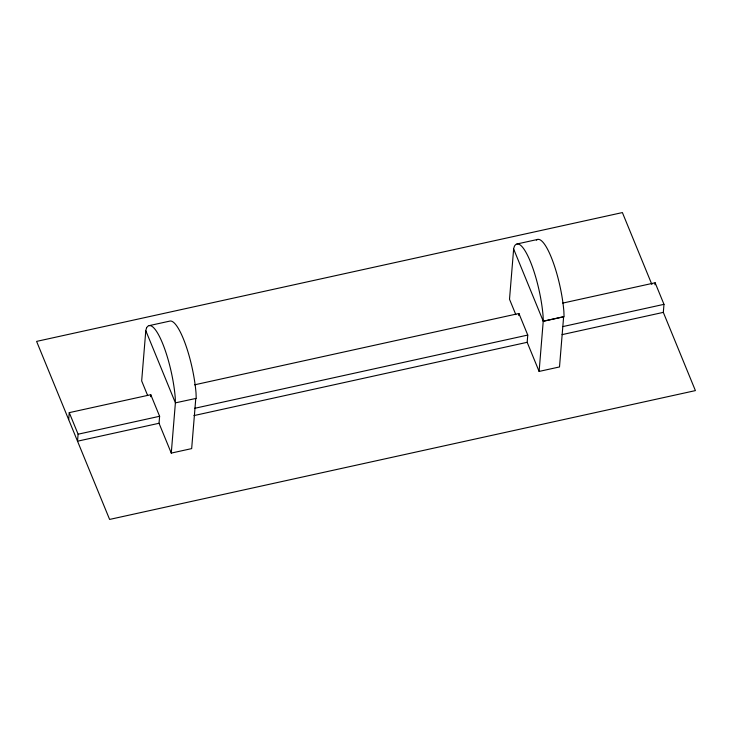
<?xml version="1.0" encoding="UTF-8"?>
<svg xmlns="http://www.w3.org/2000/svg" width="732" height="732" viewBox="0 0 732 732"><rect width="100%" height="100%" fill="white"/><g stroke="black" fill="none" stroke-linecap="round" stroke-linejoin="round"><path stroke-width="1.1" d="M68.68 419.628L69.256 412.638L150.774 394.713L159.613 416.279L159.036 423.27L171.27 453.09L191.665 448.606L195.792 398.373M69.256 412.638L78.104 434.204L77.528 441.195L159.036 423.27M145.796 330.681L141.669 380.915L147.635 395.472M150.609 396.707L150.774 394.713M171.27 453.09L175.396 402.856L196.222 398.382L196.02 392.947A50.362 11.666 77.6 0 0 169.961 321.064L149.182 325.63M513.644 249.017L509.509 299.251L515.804 314.604M518.75 315.565L518.924 313.497L194.593 384.822M539.109 371.426L543.236 321.192L563.631 316.709L559.504 366.942L539.109 371.426L527.168 342.311L527.763 335.064L518.924 313.497M654.966 284.785L655.131 282.781L562.752 303.094M651.873 284.464L622.392 212.573L36.6 341.396L109.608 519.427L695.4 390.604L663.32 312.372L663.979 304.338L655.131 282.781M517.021 243.966L537.81 239.401M543.281 321.293L543.071 315.849A50.362 11.666 77.6 0 0 530.316 261.461A50.362 11.666 77.6 0 0 514.422 246.227L513.589 248.898L543.281 321.293L564.07 316.718L563.86 311.283A50.362 11.666 77.6 0 0 552.111 259.421A50.362 11.666 77.6 0 0 536.4 240.114M562.698 326.618L663.979 304.338M194.52 408.346L527.763 335.064M78.104 434.204L159.613 416.279M193.925 415.593L527.168 342.311M562.03 334.643L663.32 312.372M146.574 327.89L145.75 330.562L175.442 402.957L175.232 397.513A50.362 11.666 77.6 0 0 162.477 343.116A50.362 11.666 77.6 0 0 146.574 327.89"/></g></svg>
